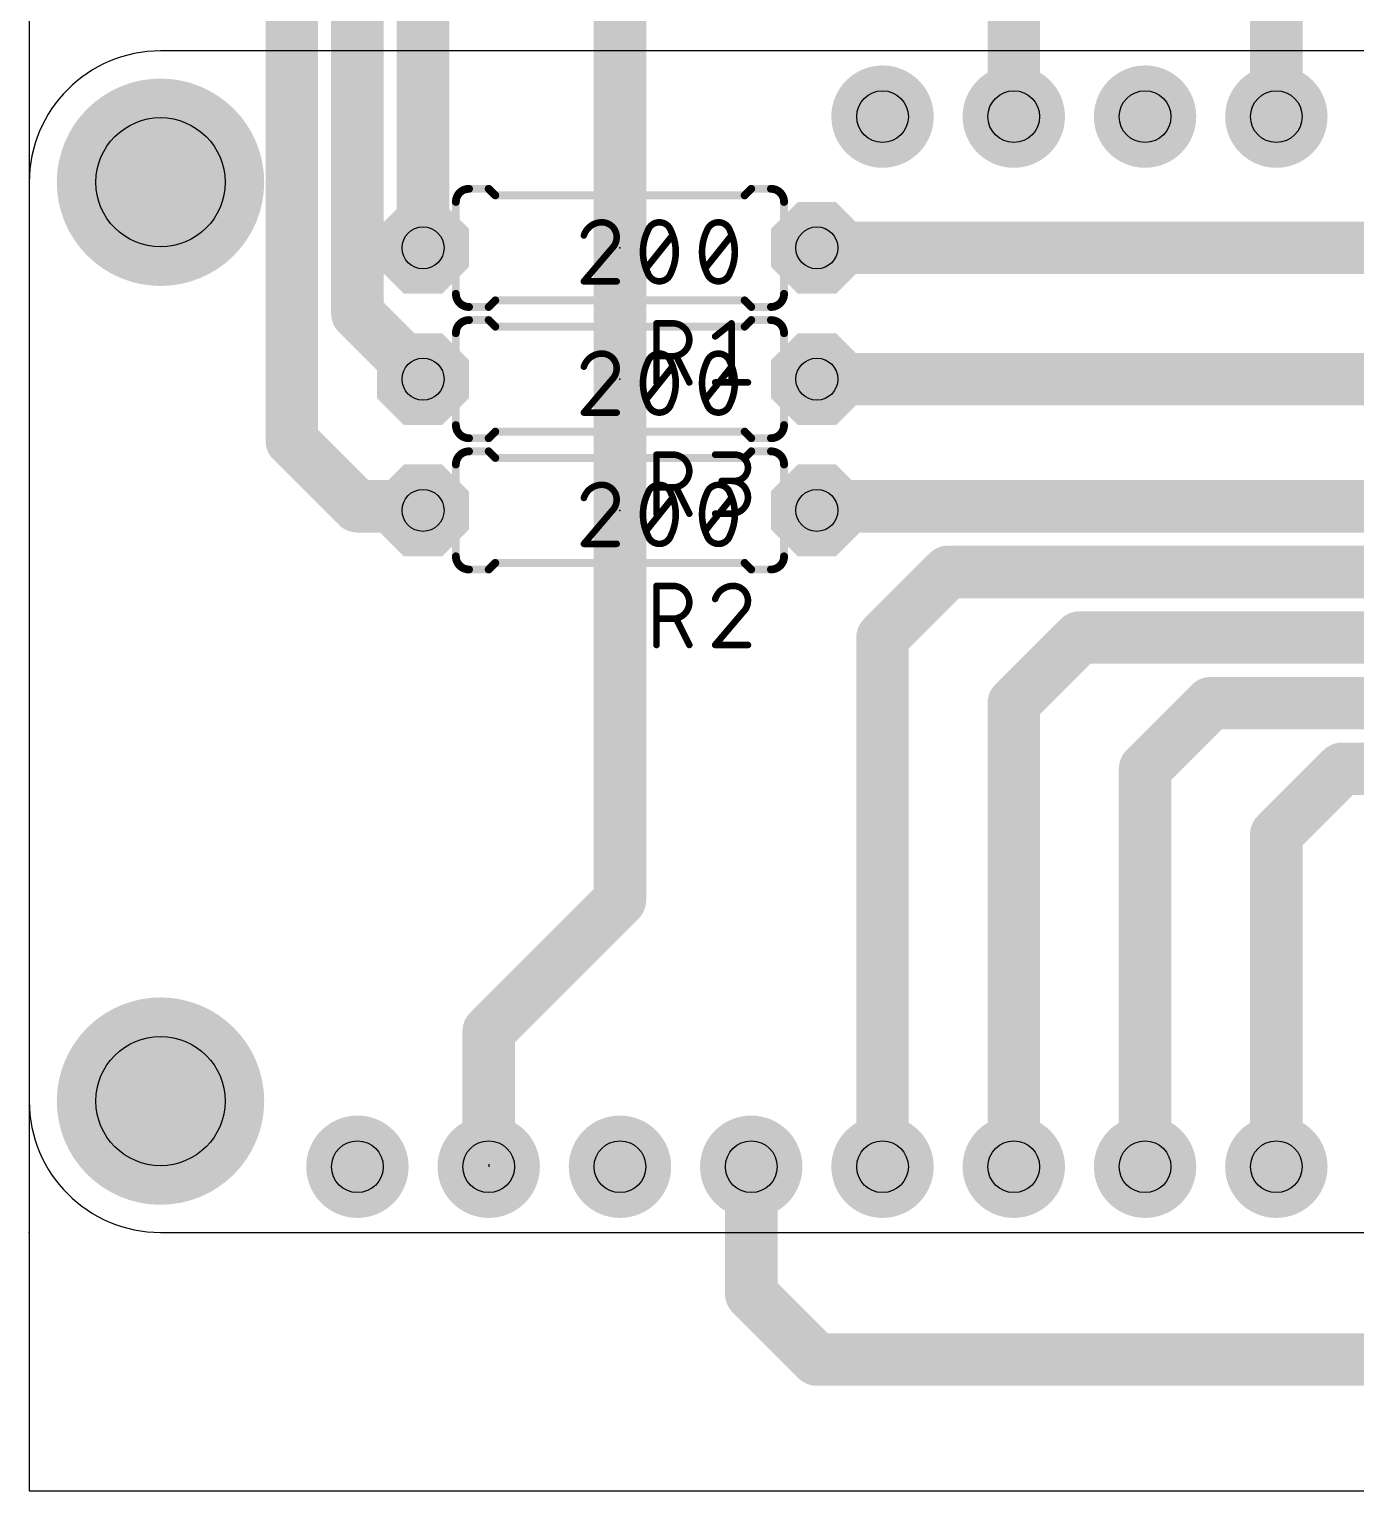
# Model space of a CAD drawing. Extents: x -78 to 183, y -66 to 113.
# Drawn here: x 0 to 25.67, y -1.27 to 27.01 of the extents above; entities that cross this region are included whole.
import ezdxf

# ---------------------------------------------------------------- set-up
doc = ezdxf.new("R2010")
doc.units = 0
doc.header["$MEASUREMENT"] = 0
doc.layers.get('0').update_dxf_attribs({"linetype": 'CONTINUOUS'})
for name, color, linetype in [('16', 175, 'CONTINUOUS'), ('17', 82, 'CONTINUOUS'), ('19', 53, 'CONTINUOUS'), ('20', 30, 'CONTINUOUS'), ('21', 253, 'CONTINUOUS'), ('23', 7, 'CONTINUOUS'), ('25', 253, 'CONTINUOUS'), ('27', 253, 'CONTINUOUS'), ('29', 253, 'CONTINUOUS'), ('30', 253, 'CONTINUOUS'), ('44', 253, 'CONTINUOUS'), ('51', 253, 'CONTINUOUS')]:
    doc.layers.add(name, color=color, linetype=linetype)

# ---------------------------------------------------------------- blocks, each defined once
blk = doc.blocks.new('ROUNDP')
at = {"const_width": 0.5}
blk.add_lwpolyline([(0, -0.25, 1), (0, 0.25, 1), (0, -0.25)], format="xyb", dxfattribs=at)
blk = doc.blocks.new('RECT')
blk.add_solid([(-0.5, -0.5), (0.5, -0.5), (-0.5, 0.5), (0.5, 0.5)])
blk = doc.blocks.new('OCTAGONP')
at = {"const_width": 0.5}
blk.add_lwpolyline([(-0.25, -0.1036), (-0.25, 0.1036), (-0.1036, 0.25), (0.1036, 0.25), (0.25, 0.1036), (0.25, -0.1036), (0.1036, -0.25), (-0.1036, -0.25), (-0.25, -0.1036), (-0.25, 0.1036)], dxfattribs=at)

msp = doc.modelspace()

# ---------------------------------------------------------------- linework, layer by layer
at = {"layer": '16', "const_width": 1.016}
for points in [[(11.43, 10.16), (11.43, 33.02)], [(24.13, 31.75), (24.13, 25.32)], [(6.35, 21.51), (6.35, 29.21)], [(7.62, 22.78), (7.62, 29.21)], [(19.05, 25.32), (19.05, 29.21)], [(5.08, 19.05), (5.08, 27.94)], [(15.24, 22.78), (27.86, 22.78)], [(7.62, 20.24), (6.35, 21.51)], [(15.24, 20.24), (30.4, 20.24)], [(6.35, 17.78), (5.08, 19.05)], [(7.54, 17.78), (6.35, 17.78)], [(7.62, 17.7), (7.54, 17.78)], [(15.24, 17.7), (15.32, 17.78)], [(15.32, 17.78), (33.02, 17.78)], [(16.51, 15.24), (17.78, 16.51)], [(17.78, 16.51), (86.36, 16.51)], [(16.51, 5), (16.51, 15.24)], [(19.05, 13.97), (20.32, 15.24)], [(20.32, 15.24), (83.82, 15.24)], [(19.05, 5), (19.05, 13.97)], [(21.59, 12.7), (22.86, 13.97)], [(22.86, 13.97), (82.55, 13.97)], [(21.59, 5), (21.59, 12.7)], [(24.13, 11.43), (25.4, 12.7)], [(25.4, 12.7), (81.28, 12.7)], [(24.13, 5), (24.13, 11.43)], [(8.89, 7.62), (11.43, 10.16)], [(8.89, 5.0508), (8.89, 7.62)], [(13.97, 5), (13.97, 2.54)], [(13.97, 2.54), (15.24, 1.27)], [(15.24, 1.27), (87.63, 1.27)]]:
    msp.add_lwpolyline(points, dxfattribs=at)
at = {"layer": '16', "const_width": 0.508}
for points in [[(18.796, 25.32, 1), (19.304, 25.32)], [(23.876, 25.32, 1), (24.384, 25.32)], [(15.24, 23.034, 1), (15.24, 22.526)], [(7.366, 22.78, 1), (7.874, 22.78)], [(6.5296, 21.6896, 1), (6.1704, 21.3304)], [(6.096, 21.51, 1), (6.604, 21.51)], [(7.4404, 20.0604, 1), (7.7996, 20.4196)], [(15.24, 20.494, 1), (15.24, 19.986)], [(5.2596, 19.2296, 1), (4.9004, 18.8704)], [(4.826, 19.05, 1), (5.334, 19.05)], [(6.35, 18.034, 1), (6.35, 17.526)], [(6.1704, 17.6004, 1), (6.5296, 17.9596)], [(7.7196, 17.9596, 1), (7.3604, 17.6004)], [(7.4404, 17.5204, 1), (7.7996, 17.8796)], [(7.54, 17.526, 1), (7.54, 18.034)], [(15.0604, 17.8796, 1), (15.4196, 17.5204)], [(15.32, 18.034, 1), (15.32, 17.526)], [(15.4996, 17.6004, 1), (15.1404, 17.9596)], [(17.78, 16.764, 1), (17.78, 16.256)], [(17.9596, 16.3304, 1), (17.6004, 16.6896)], [(16.764, 15.24, 1), (16.256, 15.24)], [(16.3304, 15.4196, 1), (16.6896, 15.0604)], [(20.32, 15.494, 1), (20.32, 14.986)], [(20.4996, 15.0604, 1), (20.1404, 15.4196)], [(19.304, 13.97, 1), (18.796, 13.97)], [(22.86, 14.224, 1), (22.86, 13.716)], [(23.0396, 13.7904, 1), (22.6804, 14.1496)], [(18.8704, 14.1496, 1), (19.2296, 13.7904)], [(21.844, 12.7, 1), (21.336, 12.7)], [(21.4104, 12.8796, 1), (21.7696, 12.5204)], [(25.4, 12.954, 1), (25.4, 12.446)], [(25.5796, 12.5204, 1), (25.2204, 12.8796)], [(24.384, 11.43, 1), (23.876, 11.43)], [(23.9504, 11.6096, 1), (24.3096, 11.2504)], [(11.6096, 9.9804, 1), (11.2504, 10.3396)], [(11.176, 10.16, 1), (11.684, 10.16)], [(9.144, 7.62, 1), (8.636, 7.62)], [(8.7104, 7.7996, 1), (9.0696, 7.4404)], [(14.224, 5, 1), (13.716, 5)], [(8.636, 5.0508, 1), (9.144, 5.0508)], [(16.256, 5, 1), (16.764, 5)], [(18.796, 5, 1), (19.304, 5)], [(21.336, 5, 1), (21.844, 5)], [(23.876, 5, 1), (24.384, 5)], [(14.1496, 2.7196, 1), (13.7904, 2.3604)], [(13.716, 2.54, 1), (14.224, 2.54)], [(15.24, 1.524, 1), (15.24, 1.016)], [(15.0604, 1.0904, 1), (15.4196, 1.4496)]]:
    msp.add_lwpolyline(points, format="xyb", dxfattribs=at)
at = {"layer": '19'}
msp.add_line((8.89, 5.0508), (8.89, 5), dxfattribs=at)
at = {"layer": '20'}
for p, q in [((0, 42.3), (0, -1.27)), ((48.26, 26.59), (2.54, 26.59)), ((0, 24.05), (0, 6.27)), ((2.54, 3.73), (48.26, 3.73)), ((0, -1.27), (91.43, -1.27))]:
    msp.add_line(p, q, dxfattribs=at)
for centre, start, end in [((2.54, 24.05), 90, 180), ((2.54, 6.27), 180, 270)]:
    msp.add_arc(centre, 2.54, start, end, dxfattribs=at)
at = {"layer": '21'}
for points, const_width in [([(8.509, 23.923, 0.4142), (8.255, 23.669)], 0.1524), ([(8.509, 23.9611, 1), (8.509, 23.8849)], 0.0762), ([(8.509, 23.8849, 1), (8.509, 23.9611)], 0.0762), ([(8.9169, 23.9499, 1), (8.8631, 23.8961)], 0.0762), ([(8.89, 23.8849, 1), (8.89, 23.9611)], 0.0762), ([(9.017, 23.8341, 1), (9.017, 23.7579)], 0.0762), ([(8.9901, 23.7691, 1), (9.0439, 23.8229)], 0.0762), ([(13.8161, 23.8229, 1), (13.8699, 23.7691)], 0.0762), ([(13.843, 23.7579, 1), (13.843, 23.8341)], 0.0762), ([(13.97, 23.9611, 1), (13.97, 23.8849)], 0.0762), ([(13.9969, 23.8961, 1), (13.9431, 23.9499)], 0.0762), ([(14.605, 23.669, 0.4142), (14.351, 23.923)], 0.1524), ([(14.351, 23.9611, 1), (14.351, 23.8849)], 0.0762), ([(14.351, 23.8849, 1), (14.351, 23.9611)], 0.0762), ([(8.2169, 23.669, 1), (8.2931, 23.669)], 0.0762), ([(14.5669, 23.669, 1), (14.6431, 23.669)], 0.0762), ([(8.255, 21.891, 0.4142), (8.509, 21.637)], 0.1524), ([(8.2931, 21.891, 1), (8.2169, 21.891)], 0.0762), ([(9.017, 21.8021, 1), (9.017, 21.7259)], 0.0762), ([(9.0439, 21.7371, 1), (8.9901, 21.7909)], 0.0762), ([(13.8699, 21.7909, 1), (13.8161, 21.7371)], 0.0762), ([(13.843, 21.7259, 1), (13.843, 21.8021)], 0.0762), ([(14.351, 21.637, 0.4142), (14.605, 21.891)], 0.1524), ([(14.6431, 21.891, 1), (14.5669, 21.891)], 0.0762), ([(8.509, 21.6751, 1), (8.509, 21.5989)], 0.0762), ([(8.509, 21.5989, 1), (8.509, 21.6751)], 0.0762), ([(8.8631, 21.6639, 1), (8.9169, 21.6101)], 0.0762), ([(8.89, 21.5989, 1), (8.89, 21.6751)], 0.0762), ([(13.97, 21.6751, 1), (13.97, 21.5989)], 0.0762), ([(13.9431, 21.6101, 1), (13.9969, 21.6639)], 0.0762), ([(14.351, 21.6751, 1), (14.351, 21.5989)], 0.0762), ([(14.351, 21.5989, 1), (14.351, 21.6751)], 0.0762), ([(8.509, 21.383, 0.4142), (8.255, 21.129)], 0.1524), ([(8.509, 21.4211, 1), (8.509, 21.3449)], 0.0762), ([(8.509, 21.3449, 1), (8.509, 21.4211)], 0.0762), ([(8.9169, 21.4099, 1), (8.8631, 21.3561)], 0.0762), ([(8.89, 21.3449, 1), (8.89, 21.4211)], 0.0762), ([(9.017, 21.2941, 1), (9.017, 21.2179)], 0.0762), ([(8.9901, 21.2291, 1), (9.0439, 21.2829)], 0.0762), ([(13.8161, 21.2829, 1), (13.8699, 21.2291)], 0.0762), ([(13.843, 21.2179, 1), (13.843, 21.2941)], 0.0762), ([(13.97, 21.4211, 1), (13.97, 21.3449)], 0.0762), ([(13.9969, 21.3561, 1), (13.9431, 21.4099)], 0.0762), ([(14.605, 21.129, 0.4142), (14.351, 21.383)], 0.1524), ([(14.351, 21.4211, 1), (14.351, 21.3449)], 0.0762), ([(14.351, 21.3449, 1), (14.351, 21.4211)], 0.0762), ([(8.2169, 21.129, 1), (8.2931, 21.129)], 0.0762), ([(14.5669, 21.129, 1), (14.6431, 21.129)], 0.0762), ([(8.255, 19.351, 0.4142), (8.509, 19.097)], 0.1524), ([(8.2931, 19.351, 1), (8.2169, 19.351)], 0.0762), ([(9.017, 19.2621, 1), (9.017, 19.1859)], 0.0762), ([(9.0439, 19.1971, 1), (8.9901, 19.2509)], 0.0762), ([(13.8699, 19.2509, 1), (13.8161, 19.1971)], 0.0762), ([(13.843, 19.1859, 1), (13.843, 19.2621)], 0.0762), ([(14.351, 19.097, 0.4142), (14.605, 19.351)], 0.1524), ([(14.6431, 19.351, 1), (14.5669, 19.351)], 0.0762), ([(8.509, 19.1351, 1), (8.509, 19.0589)], 0.0762), ([(8.509, 19.0589, 1), (8.509, 19.1351)], 0.0762), ([(8.8631, 19.1239, 1), (8.9169, 19.0701)], 0.0762), ([(8.89, 19.0589, 1), (8.89, 19.1351)], 0.0762), ([(13.97, 19.1351, 1), (13.97, 19.0589)], 0.0762), ([(13.9431, 19.0701, 1), (13.9969, 19.1239)], 0.0762), ([(14.351, 19.1351, 1), (14.351, 19.0589)], 0.0762), ([(14.351, 19.0589, 1), (14.351, 19.1351)], 0.0762), ([(8.509, 18.843, 0.4142), (8.255, 18.589)], 0.1524), ([(8.509, 18.8811, 1), (8.509, 18.8049)], 0.0762), ([(8.509, 18.8049, 1), (8.509, 18.8811)], 0.0762), ([(8.9169, 18.8699, 1), (8.8631, 18.8161)], 0.0762), ([(8.89, 18.8049, 1), (8.89, 18.8811)], 0.0762), ([(9.017, 18.7541, 1), (9.017, 18.6779)], 0.0762), ([(8.9901, 18.6891, 1), (9.0439, 18.7429)], 0.0762), ([(13.8161, 18.7429, 1), (13.8699, 18.6891)], 0.0762), ([(13.843, 18.6779, 1), (13.843, 18.7541)], 0.0762), ([(13.97, 18.8811, 1), (13.97, 18.8049)], 0.0762), ([(13.9969, 18.8161, 1), (13.9431, 18.8699)], 0.0762), ([(14.605, 18.589, 0.4142), (14.351, 18.843)], 0.1524), ([(14.351, 18.8811, 1), (14.351, 18.8049)], 0.0762), ([(14.351, 18.8049, 1), (14.351, 18.8811)], 0.0762), ([(8.2169, 18.589, 1), (8.2931, 18.589)], 0.0762), ([(14.5669, 18.589, 1), (14.6431, 18.589)], 0.0762), ([(8.255, 16.811, 0.4142), (8.509, 16.557)], 0.1524), ([(8.2931, 16.811, 1), (8.2169, 16.811)], 0.0762), ([(9.017, 16.7221, 1), (9.017, 16.6459)], 0.0762), ([(9.0439, 16.6571, 1), (8.9901, 16.7109)], 0.0762), ([(13.8699, 16.7109, 1), (13.8161, 16.6571)], 0.0762), ([(13.843, 16.6459, 1), (13.843, 16.7221)], 0.0762), ([(14.351, 16.557, 0.4142), (14.605, 16.811)], 0.1524), ([(14.6431, 16.811, 1), (14.5669, 16.811)], 0.0762), ([(8.509, 16.5951, 1), (8.509, 16.5189)], 0.0762), ([(8.509, 16.5189, 1), (8.509, 16.5951)], 0.0762), ([(8.8631, 16.5839, 1), (8.9169, 16.5301)], 0.0762), ([(8.89, 16.5189, 1), (8.89, 16.5951)], 0.0762), ([(13.97, 16.5951, 1), (13.97, 16.5189)], 0.0762), ([(13.9431, 16.5301, 1), (13.9969, 16.5839)], 0.0762), ([(14.351, 16.5951, 1), (14.351, 16.5189)], 0.0762), ([(14.351, 16.5189, 1), (14.351, 16.5951)], 0.0762)]:
    msp.add_lwpolyline(points, format="xyb", dxfattribs=dict(at, const_width=const_width))
at = {"layer": '21', "const_width": 0.1524}
for points in [[(8.509, 23.923), (8.89, 23.923)], [(9.017, 23.796), (8.89, 23.923)], [(9.017, 23.796), (13.843, 23.796)], [(13.843, 23.796), (13.97, 23.923)], [(14.351, 23.923), (13.97, 23.923)], [(9.017, 21.764), (8.89, 21.637)], [(9.017, 21.764), (13.843, 21.764)], [(13.843, 21.764), (13.97, 21.637)], [(8.509, 21.637), (8.89, 21.637)], [(14.351, 21.637), (13.97, 21.637)], [(8.509, 21.383), (8.89, 21.383)], [(9.017, 21.256), (8.89, 21.383)], [(9.017, 21.256), (13.843, 21.256)], [(13.843, 21.256), (13.97, 21.383)], [(14.351, 21.383), (13.97, 21.383)], [(9.017, 19.224), (8.89, 19.097)], [(9.017, 19.224), (13.843, 19.224)], [(13.843, 19.224), (13.97, 19.097)], [(8.509, 19.097), (8.89, 19.097)], [(14.351, 19.097), (13.97, 19.097)], [(8.509, 18.843), (8.89, 18.843)], [(9.017, 18.716), (8.89, 18.843)], [(9.017, 18.716), (13.843, 18.716)], [(13.843, 18.716), (13.97, 18.843)], [(14.351, 18.843), (13.97, 18.843)], [(9.017, 16.684), (8.89, 16.557)], [(9.017, 16.684), (13.843, 16.684)], [(13.843, 16.684), (13.97, 16.557)], [(8.509, 16.557), (8.89, 16.557)], [(14.351, 16.557), (13.97, 16.557)]]:
    msp.add_lwpolyline(points, dxfattribs=at)
at = {"layer": '23'}
for p in [(11.43, 22.78), (11.43, 20.24), (11.43, 17.7), (0, 3.73)]:
    msp.add_point(p, dxfattribs=at)
at = {"layer": '25'}
for points, const_width in [([(12.1685, 21.3195, 1), (12.105, 21.3195)], 0.0635), ([(12.1368, 21.3513, 1), (12.1368, 21.2878)], 0.0635), ([(12.4543, 20.6845, 1), (12.4543, 21.3195)], 0.127), ([(12.4543, 21.3513, 1), (12.4543, 21.2878)], 0.0635), ([(12.4543, 21.2878, 1), (12.4543, 21.3513)], 0.0635), ([(13.6208, 21.3195, 1), (13.5572, 21.3195)], 0.0635), ([(13.6088, 21.2947, 1), (13.5692, 21.3443)], 0.0635), ([(13.2517, 21.0903, 1), (13.2913, 21.0407)], 0.0635), ([(12.1368, 20.7162, 1), (12.1368, 20.6528)], 0.0635), ([(12.4543, 20.7162, 1), (12.4543, 20.6528)], 0.0635), ([(12.4543, 20.6528, 1), (12.4543, 20.7162)], 0.0635), ([(12.5462, 20.6987, 1), (12.4894, 20.6703)], 0.0635), ([(12.105, 20.1765, 1), (12.1685, 20.1765)], 0.0635), ([(12.7434, 20.1623, 1), (12.8002, 20.1907)], 0.0635), ([(13.2715, 20.2082, 1), (13.2715, 20.1448)], 0.0635), ([(13.5572, 20.1765, 1), (13.6208, 20.1765)], 0.0635), ([(13.9065, 20.1448, 1), (13.9065, 20.2082)], 0.0635), ([(12.1685, 18.7795, 1), (12.105, 18.7795)], 0.0635), ([(12.1368, 18.8113, 1), (12.1368, 18.7478)], 0.0635), ([(12.4543, 18.1445, 1), (12.4543, 18.7795)], 0.127), ([(12.4543, 18.8113, 1), (12.4543, 18.7478)], 0.0635), ([(12.4543, 18.7478, 1), (12.4543, 18.8113)], 0.0635), ([(13.2715, 18.8113, 1), (13.2715, 18.7478)], 0.0635), ([(13.6525, 18.2715, 1), (13.6525, 18.7795)], 0.127), ([(13.6525, 18.8113, 1), (13.6525, 18.7478)], 0.0635), ([(13.6525, 18.7478, 1), (13.6525, 18.8113)], 0.0635), ([(12.1368, 18.1762, 1), (12.1368, 18.1128)], 0.0635), ([(12.4543, 18.1762, 1), (12.4543, 18.1128)], 0.0635), ([(12.4543, 18.1128, 1), (12.4543, 18.1762)], 0.0635), ([(12.5462, 18.1587, 1), (12.4894, 18.1303)], 0.0635), ([(13.3985, 18.3032, 1), (13.3985, 18.2398)], 0.0635), ([(13.589, 17.6365, 1), (13.589, 18.2715)], 0.127), ([(13.589, 18.3032, 1), (13.589, 18.2398)], 0.0635), ([(13.6525, 18.3032, 1), (13.6525, 18.2398)], 0.0635), ([(13.6525, 18.2398, 1), (13.6525, 18.3032)], 0.0635), ([(12.105, 17.6365, 1), (12.1685, 17.6365)], 0.0635), ([(12.7434, 17.6223, 1), (12.8002, 17.6507)], 0.0635), ([(13.2715, 17.6683, 1), (13.2715, 17.6048)], 0.0635), ([(13.589, 17.6683, 1), (13.589, 17.6048)], 0.0635), ([(13.589, 17.6048, 1), (13.589, 17.6683)], 0.0635), ([(12.1685, 16.2395, 1), (12.105, 16.2395)], 0.0635), ([(12.1368, 16.2712, 1), (12.1368, 16.2078)], 0.0635), ([(12.4543, 15.6045, 1), (12.4543, 16.2395)], 0.127), ([(12.4543, 16.2712, 1), (12.4543, 16.2078)], 0.0635), ([(12.4543, 16.2078, 1), (12.4543, 16.2712)], 0.0635), ([(13.6208, 16.2395, 0.3252), (13.2715, 15.9855)], 0.127), ([(13.9065, 15.9538, 0.4142), (13.6208, 16.2395)], 0.127), ([(13.6208, 16.2712, 1), (13.6208, 16.2078)], 0.0635), ([(13.6207, 16.2078, 1), (13.6208, 16.2712)], 0.0635), ([(13.2413, 15.9953, 1), (13.3017, 15.9757)], 0.0635), ([(13.8113, 15.7315, 0.2053), (13.9065, 15.9538)], 0.127), ([(13.9382, 15.9538, 1), (13.8748, 15.9537)], 0.0635), ([(13.8748, 15.9538, 1), (13.9383, 15.9538)], 0.0635), ([(12.1368, 15.6363, 1), (12.1368, 15.5728)], 0.0635), ([(12.4543, 15.6363, 1), (12.4543, 15.5728)], 0.0635), ([(12.4543, 15.5728, 1), (12.4543, 15.6363)], 0.0635), ([(12.5462, 15.6187, 1), (12.4894, 15.5903)], 0.0635), ([(13.7894, 15.7545, 1), (13.8331, 15.7085)], 0.0635), ([(13.8354, 15.7109, 1), (13.7871, 15.7521)], 0.0635), ([(12.105, 15.0965, 1), (12.1685, 15.0965)], 0.0635), ([(12.7434, 15.0823, 1), (12.8002, 15.1107)], 0.0635), ([(13.2715, 15.1283, 1), (13.2715, 15.0648)], 0.0635), ([(13.2473, 15.1171, 1), (13.2957, 15.0759)], 0.0635), ([(13.9065, 15.0648, 1), (13.9065, 15.1283)], 0.0635)]:
    msp.add_lwpolyline(points, format="xyb", dxfattribs=dict(at, const_width=const_width))
at = {"layer": '25', "const_width": 0.127}
for points in [[(12.1368, 20.1765), (12.1368, 21.3195)], [(12.1368, 21.3195), (12.4543, 21.3195)], [(13.2715, 21.0655), (13.589, 21.3195)], [(13.589, 21.3195), (13.589, 20.1765)], [(12.4543, 20.6845), (12.1368, 20.6845)], [(12.7718, 20.1765), (12.5178, 20.6845)], [(13.2715, 20.1765), (13.9065, 20.1765)], [(12.1368, 17.6365), (12.1368, 18.7795)], [(12.1368, 18.7795), (12.4543, 18.7795)], [(13.2715, 18.7795), (13.6525, 18.7795)], [(12.4543, 18.1445), (12.1368, 18.1445)], [(12.7718, 17.6365), (12.5178, 18.1445)], [(13.6525, 18.2715), (13.3985, 18.2715)], [(13.2715, 17.6365), (13.589, 17.6365)], [(12.1368, 15.0965), (12.1368, 16.2395)], [(12.1368, 16.2395), (12.4543, 16.2395)], [(12.4543, 15.6045), (12.1368, 15.6045)], [(12.7718, 15.0965), (12.5178, 15.6045)], [(13.8113, 15.7315), (13.2715, 15.0965)], [(13.2715, 15.0965), (13.9065, 15.0965)]]:
    msp.add_lwpolyline(points, dxfattribs=at)
at = {"layer": '27'}
for points, const_width in [([(11.0808, 23.2753, 0.3252), (10.7315, 23.0213)], 0.127), ([(11.3665, 22.9896, 0.4142), (11.0808, 23.2753)], 0.127), ([(11.0808, 23.3071, 1), (11.0808, 23.2436)], 0.0635), ([(11.0807, 23.2436, 1), (11.0808, 23.3071)], 0.0635), ([(12.192, 23.2753, 0.3205), (11.9698, 23.1166)], 0.127), ([(12.4143, 23.1166, 0.3205), (12.192, 23.2753)], 0.127), ([(12.192, 23.3071, 1), (12.192, 23.2436)], 0.0635), ([(12.192, 23.2436, 1), (12.192, 23.3071)], 0.0635), ([(13.335, 23.2753, 0.3205), (13.1128, 23.1166)], 0.127), ([(13.5572, 23.1166, 0.3205), (13.335, 23.2753)], 0.127), ([(13.335, 23.3071, 1), (13.335, 23.2436)], 0.0635), ([(13.335, 23.2436, 1), (13.335, 23.3071)], 0.0635), ([(10.7013, 23.0311, 1), (10.7617, 23.0115)], 0.0635), ([(11.2713, 22.7673, 0.2053), (11.3665, 22.9896)], 0.127), ([(11.3347, 22.9896, 1), (11.3983, 22.9896)], 0.0635), ([(11.3982, 22.9896, 1), (11.3348, 22.9895)], 0.0635), ([(11.9698, 23.1166, 0.1139), (11.8745, 22.7038)], 0.127), ([(11.9397, 23.1268, 1), (11.9998, 23.1063)], 0.0635), ([(11.9983, 23.1026, 1), (11.9412, 23.1305)], 0.0635), ([(12.4428, 23.1305, 1), (12.3857, 23.1026)], 0.0635), ([(12.5095, 22.7038, 0.1139), (12.4143, 23.1166)], 0.127), ([(12.3842, 23.1063, 1), (12.4443, 23.1268)], 0.0635), ([(12.4708, 23.0015, 1), (12.4212, 23.0411)], 0.0635), ([(13.1128, 23.1166, 0.1139), (13.0175, 22.7038)], 0.127), ([(13.0827, 23.1268, 1), (13.1428, 23.1063)], 0.0635), ([(13.1413, 23.1026, 1), (13.0842, 23.1305)], 0.0635), ([(13.6525, 22.7038, 0.1139), (13.5572, 23.1166)], 0.127), ([(13.5858, 23.1305, 1), (13.5287, 23.1026)], 0.0635), ([(13.5272, 23.1063, 1), (13.5873, 23.1268)], 0.0635), ([(13.6138, 23.0015, 1), (13.5642, 23.0411)], 0.0635), ([(11.2494, 22.7903, 1), (11.2931, 22.7443)], 0.0635), ([(11.2954, 22.7467, 1), (11.2471, 22.7879)], 0.0635), ([(11.8745, 22.7038, 0.1139), (11.9698, 22.2911)], 0.127), ([(11.9063, 22.7038, 1), (11.8428, 22.7038)], 0.0635), ([(11.8428, 22.7038, 1), (11.9063, 22.7038)], 0.0635), ([(12.4143, 22.2911, 0.1139), (12.5095, 22.7038)], 0.127), ([(12.5412, 22.7038, 1), (12.4778, 22.7038)], 0.0635), ([(12.4778, 22.7038, 1), (12.5412, 22.7038)], 0.0635), ([(13.0175, 22.7038, 0.1139), (13.1128, 22.2911)], 0.127), ([(13.0492, 22.7038, 1), (12.9858, 22.7038)], 0.0635), ([(12.9858, 22.7038, 1), (13.0492, 22.7038)], 0.0635), ([(13.5572, 22.2911, 0.1139), (13.6525, 22.7038)], 0.127), ([(13.6842, 22.7038, 1), (13.6208, 22.7038)], 0.0635), ([(13.6208, 22.7038, 1), (13.6842, 22.7038)], 0.0635), ([(11.9132, 22.4061, 1), (11.9628, 22.3665)], 0.0635), ([(11.9998, 22.3013, 1), (11.9397, 22.2808)], 0.0635), ([(11.9698, 22.2911, 0.3205), (12.192, 22.1323)], 0.127), ([(12.192, 22.1323, 0.3205), (12.4143, 22.2911)], 0.127), ([(12.4443, 22.2808, 1), (12.3842, 22.3013)], 0.0635), ([(13.0562, 22.4061, 1), (13.1058, 22.3665)], 0.0635), ([(13.1428, 22.3013, 1), (13.0827, 22.2808)], 0.0635), ([(13.1128, 22.2911, 0.3205), (13.335, 22.1323)], 0.127), ([(13.335, 22.1323, 0.3205), (13.5572, 22.2911)], 0.127), ([(13.5873, 22.2808, 1), (13.5272, 22.3013)], 0.0635), ([(10.7315, 22.164, 1), (10.7315, 22.1006)], 0.0635), ([(10.7073, 22.1529, 1), (10.7557, 22.1117)], 0.0635), ([(11.3665, 22.1006, 1), (11.3665, 22.164)], 0.0635), ([(11.9412, 22.2771, 1), (11.9983, 22.305)], 0.0635), ([(12.192, 22.164, 1), (12.192, 22.1006)], 0.0635), ([(12.192, 22.1006, 1), (12.192, 22.164)], 0.0635), ([(12.3857, 22.305, 1), (12.4428, 22.2771)], 0.0635), ([(13.0842, 22.2771, 1), (13.1413, 22.305)], 0.0635), ([(13.335, 22.164, 1), (13.335, 22.1006)], 0.0635), ([(13.335, 22.1006, 1), (13.335, 22.164)], 0.0635), ([(13.5287, 22.305, 1), (13.5858, 22.2771)], 0.0635), ([(11.0808, 20.7353, 0.3252), (10.7315, 20.4813)], 0.127), ([(11.3665, 20.4496, 0.4142), (11.0808, 20.7353)], 0.127), ([(11.0808, 20.7671, 1), (11.0808, 20.7036)], 0.0635), ([(11.0807, 20.7036, 1), (11.0808, 20.7671)], 0.0635), ([(12.192, 20.7353, 0.3205), (11.9698, 20.5766)], 0.127), ([(12.4143, 20.5766, 0.3205), (12.192, 20.7353)], 0.127), ([(12.192, 20.7671, 1), (12.192, 20.7036)], 0.0635), ([(12.192, 20.7036, 1), (12.192, 20.7671)], 0.0635), ([(13.335, 20.7353, 0.3205), (13.1128, 20.5766)], 0.127), ([(13.5572, 20.5766, 0.3205), (13.335, 20.7353)], 0.127), ([(13.335, 20.7671, 1), (13.335, 20.7036)], 0.0635), ([(13.335, 20.7036, 1), (13.335, 20.7671)], 0.0635), ([(10.7013, 20.4911, 1), (10.7617, 20.4715)], 0.0635), ([(11.2713, 20.2273, 0.2053), (11.3665, 20.4496)], 0.127), ([(11.3347, 20.4496, 1), (11.3983, 20.4496)], 0.0635), ([(11.3982, 20.4496, 1), (11.3348, 20.4495)], 0.0635), ([(11.9698, 20.5766, 0.1139), (11.8745, 20.1638)], 0.127), ([(11.9397, 20.5868, 1), (11.9998, 20.5663)], 0.0635), ([(11.9983, 20.5626, 1), (11.9412, 20.5905)], 0.0635), ([(12.4428, 20.5905, 1), (12.3857, 20.5626)], 0.0635), ([(12.5095, 20.1638, 0.1139), (12.4143, 20.5766)], 0.127), ([(12.3842, 20.5663, 1), (12.4443, 20.5868)], 0.0635), ([(12.4708, 20.4615, 1), (12.4212, 20.5011)], 0.0635), ([(13.1128, 20.5766, 0.1139), (13.0175, 20.1638)], 0.127), ([(13.0827, 20.5868, 1), (13.1428, 20.5663)], 0.0635), ([(13.1413, 20.5626, 1), (13.0842, 20.5905)], 0.0635), ([(13.6525, 20.1638, 0.1139), (13.5572, 20.5766)], 0.127), ([(13.5858, 20.5905, 1), (13.5287, 20.5626)], 0.0635), ([(13.5272, 20.5663, 1), (13.5873, 20.5868)], 0.0635), ([(13.6138, 20.4615, 1), (13.5642, 20.5011)], 0.0635), ([(11.2494, 20.2503, 1), (11.2931, 20.2043)], 0.0635), ([(11.2954, 20.2067, 1), (11.2471, 20.2479)], 0.0635), ([(11.8745, 20.1638, 0.1139), (11.9698, 19.751)], 0.127), ([(11.9063, 20.1638, 1), (11.8428, 20.1638)], 0.0635), ([(11.8428, 20.1638, 1), (11.9063, 20.1638)], 0.0635), ([(12.4143, 19.751, 0.1139), (12.5095, 20.1638)], 0.127), ([(12.5412, 20.1638, 1), (12.4778, 20.1638)], 0.0635), ([(12.4778, 20.1638, 1), (12.5412, 20.1638)], 0.0635), ([(13.0175, 20.1638, 0.1139), (13.1128, 19.751)], 0.127), ([(13.0492, 20.1638, 1), (12.9858, 20.1638)], 0.0635), ([(12.9858, 20.1638, 1), (13.0492, 20.1638)], 0.0635), ([(13.5572, 19.751, 0.1139), (13.6525, 20.1638)], 0.127), ([(13.6842, 20.1638, 1), (13.6208, 20.1638)], 0.0635), ([(13.6208, 20.1638, 1), (13.6842, 20.1638)], 0.0635), ([(11.9132, 19.8661, 1), (11.9628, 19.8265)], 0.0635), ([(11.9998, 19.7613, 1), (11.9397, 19.7408)], 0.0635), ([(11.9698, 19.751, 0.3205), (12.192, 19.5923)], 0.127), ([(11.9412, 19.7371, 1), (11.9983, 19.765)], 0.0635), ([(12.192, 19.5923, 0.3205), (12.4143, 19.751)], 0.127), ([(12.3857, 19.765, 1), (12.4428, 19.7371)], 0.0635), ([(12.4443, 19.7408, 1), (12.3842, 19.7613)], 0.0635), ([(13.0562, 19.8661, 1), (13.1058, 19.8265)], 0.0635), ([(13.1428, 19.7613, 1), (13.0827, 19.7408)], 0.0635), ([(13.1128, 19.751, 0.3205), (13.335, 19.5923)], 0.127), ([(13.0842, 19.7371, 1), (13.1413, 19.765)], 0.0635), ([(13.335, 19.5923, 0.3205), (13.5572, 19.751)], 0.127), ([(13.5287, 19.765, 1), (13.5858, 19.7371)], 0.0635), ([(13.5873, 19.7408, 1), (13.5272, 19.7613)], 0.0635), ([(10.7315, 19.6241, 1), (10.7315, 19.5606)], 0.0635), ([(10.7073, 19.6129, 1), (10.7557, 19.5717)], 0.0635), ([(11.3665, 19.5606, 1), (11.3665, 19.6241)], 0.0635), ([(12.192, 19.6241, 1), (12.192, 19.5606)], 0.0635), ([(12.192, 19.5606, 1), (12.192, 19.6241)], 0.0635), ([(13.335, 19.6241, 1), (13.335, 19.5606)], 0.0635), ([(13.335, 19.5606, 1), (13.335, 19.6241)], 0.0635), ([(11.0808, 18.1953, 0.3252), (10.7315, 17.9413)], 0.127), ([(11.3665, 17.9095, 0.4142), (11.0808, 18.1953)], 0.127), ([(11.0808, 18.227, 1), (11.0808, 18.1636)], 0.0635), ([(11.0807, 18.1636, 1), (11.0808, 18.227)], 0.0635), ([(11.9698, 18.0366, 0.1139), (11.8745, 17.6238)], 0.127), ([(12.192, 18.1953, 0.3205), (11.9698, 18.0366)], 0.127), ([(11.9983, 18.0226, 1), (11.9412, 18.0505)], 0.0635), ([(12.4143, 18.0366, 0.3205), (12.192, 18.1953)], 0.127), ([(12.192, 18.227, 1), (12.192, 18.1636)], 0.0635), ([(12.192, 18.1636, 1), (12.192, 18.227)], 0.0635), ([(12.4428, 18.0505, 1), (12.3857, 18.0226)], 0.0635), ([(12.5095, 17.6238, 0.1139), (12.4143, 18.0366)], 0.127), ([(13.1128, 18.0366, 0.1139), (13.0175, 17.6238)], 0.127), ([(13.335, 18.1953, 0.3205), (13.1128, 18.0366)], 0.127), ([(13.1413, 18.0226, 1), (13.0842, 18.0505)], 0.0635), ([(13.5572, 18.0366, 0.3205), (13.335, 18.1953)], 0.127), ([(13.335, 18.227, 1), (13.335, 18.1636)], 0.0635), ([(13.335, 18.1636, 1), (13.335, 18.227)], 0.0635), ([(13.6525, 17.6238, 0.1139), (13.5572, 18.0366)], 0.127), ([(13.5858, 18.0505, 1), (13.5287, 18.0226)], 0.0635), ([(10.7013, 17.9511, 1), (10.7617, 17.9315)], 0.0635), ([(11.2713, 17.6873, 0.2053), (11.3665, 17.9095)], 0.127), ([(11.3347, 17.9095, 1), (11.3983, 17.9095)], 0.0635), ([(11.3982, 17.9096, 1), (11.3348, 17.9095)], 0.0635), ([(11.9397, 18.0468, 1), (11.9998, 18.0263)], 0.0635), ([(12.3842, 18.0263, 1), (12.4443, 18.0468)], 0.0635), ([(12.4708, 17.9215, 1), (12.4212, 17.9611)], 0.0635), ([(13.0827, 18.0468, 1), (13.1428, 18.0263)], 0.0635), ([(13.5272, 18.0263, 1), (13.5873, 18.0468)], 0.0635), ([(13.6138, 17.9215, 1), (13.5642, 17.9611)], 0.0635), ([(11.2494, 17.7103, 1), (11.2931, 17.6643)], 0.0635), ([(11.2954, 17.6667, 1), (11.2471, 17.7079)], 0.0635), ([(11.8745, 17.6238, 0.1139), (11.9698, 17.2111)], 0.127), ([(11.9063, 17.6238, 1), (11.8428, 17.6238)], 0.0635), ([(11.8428, 17.6238, 1), (11.9063, 17.6238)], 0.0635), ([(12.4143, 17.2111, 0.1139), (12.5095, 17.6238)], 0.127), ([(12.5412, 17.6238, 1), (12.4778, 17.6238)], 0.0635), ([(12.4778, 17.6238, 1), (12.5412, 17.6238)], 0.0635), ([(13.0175, 17.6238, 0.1139), (13.1128, 17.2111)], 0.127), ([(13.0492, 17.6238, 1), (12.9858, 17.6238)], 0.0635), ([(12.9858, 17.6238, 1), (13.0492, 17.6238)], 0.0635), ([(13.5572, 17.2111, 0.1139), (13.6525, 17.6238)], 0.127), ([(13.6842, 17.6238, 1), (13.6208, 17.6238)], 0.0635), ([(13.6208, 17.6238, 1), (13.6842, 17.6238)], 0.0635), ([(11.9132, 17.3261, 1), (11.9628, 17.2865)], 0.0635), ([(11.9998, 17.2213, 1), (11.9397, 17.2008)], 0.0635), ([(11.9698, 17.2111, 0.3205), (12.192, 17.0523)], 0.127), ([(11.9412, 17.1971, 1), (11.9983, 17.225)], 0.0635), ([(12.192, 17.0523, 0.3205), (12.4143, 17.2111)], 0.127), ([(12.3857, 17.225, 1), (12.4428, 17.1971)], 0.0635), ([(12.4443, 17.2008, 1), (12.3842, 17.2213)], 0.0635), ([(13.0562, 17.3261, 1), (13.1058, 17.2865)], 0.0635), ([(13.1428, 17.2213, 1), (13.0827, 17.2008)], 0.0635), ([(13.1128, 17.2111, 0.3205), (13.335, 17.0523)], 0.127), ([(13.0842, 17.1971, 1), (13.1413, 17.225)], 0.0635), ([(13.335, 17.0523, 0.3205), (13.5572, 17.2111)], 0.127), ([(13.5287, 17.225, 1), (13.5858, 17.1971)], 0.0635), ([(13.5873, 17.2008, 1), (13.5272, 17.2213)], 0.0635), ([(10.7315, 17.0841, 1), (10.7315, 17.0206)], 0.0635), ([(10.7073, 17.0729, 1), (10.7557, 17.0317)], 0.0635), ([(11.3665, 17.0206, 1), (11.3665, 17.0841)], 0.0635), ([(12.192, 17.0841, 1), (12.192, 17.0206)], 0.0635), ([(12.192, 17.0206, 1), (12.192, 17.0841)], 0.0635), ([(13.335, 17.0841, 1), (13.335, 17.0206)], 0.0635), ([(13.335, 17.0206, 1), (13.335, 17.0841)], 0.0635)]:
    msp.add_lwpolyline(points, format="xyb", dxfattribs=dict(at, const_width=const_width))
at = {"layer": '27', "const_width": 0.127}
for points in [[(11.938, 22.3863), (12.446, 23.0213)], [(13.081, 22.3863), (13.589, 23.0213)], [(11.2713, 22.7673), (10.7315, 22.1323)], [(10.7315, 22.1323), (11.3665, 22.1323)], [(11.938, 19.8463), (12.446, 20.4813)], [(13.081, 19.8463), (13.589, 20.4813)], [(11.2713, 20.2273), (10.7315, 19.5923)], [(10.7315, 19.5923), (11.3665, 19.5923)], [(11.938, 17.3063), (12.446, 17.9413)], [(13.081, 17.3063), (13.589, 17.9413)], [(11.2713, 17.6873), (10.7315, 17.0523)], [(10.7315, 17.0523), (11.3665, 17.0523)]]:
    msp.add_lwpolyline(points, dxfattribs=at)
at = {"layer": '44'}
for centre, radius in [((16.51, 25.32), 0.5), ((19.05, 25.32), 0.5), ((21.59, 25.32), 0.5), ((24.13, 25.32), 0.5), ((2.54, 24.05), 1.25), ((7.62, 22.78), 0.4064), ((15.24, 22.78), 0.4064), ((7.62, 20.24), 0.4064), ((15.24, 20.24), 0.4064), ((7.62, 17.7), 0.4064), ((15.24, 17.7), 0.4064), ((2.54, 6.27), 1.25), ((6.35, 5), 0.5), ((8.89, 5), 0.5), ((11.43, 5), 0.5), ((13.97, 5), 0.5), ((16.51, 5), 0.5), ((19.05, 5), 0.5), ((21.59, 5), 0.5), ((24.13, 5), 0.5)]:
    msp.add_circle(centre, radius, dxfattribs=at)
at = {"layer": '51'}
for points, const_width in [([(8.255, 23.669), (8.255, 21.891)], 0.1524), ([(14.605, 23.669), (14.605, 21.891)], 0.1524), ([(8.001, 22.78), (7.62, 22.78)], 0.6096), ([(15.24, 22.78), (14.859, 22.78)], 0.6096), ([(8.255, 21.129), (8.255, 19.351)], 0.1524), ([(14.605, 21.129), (14.605, 19.351)], 0.1524), ([(8.001, 20.24), (7.62, 20.24)], 0.6096), ([(15.24, 20.24), (14.859, 20.24)], 0.6096), ([(8.255, 18.589), (8.255, 16.811)], 0.1524), ([(14.605, 18.589), (14.605, 16.811)], 0.1524), ([(8.001, 17.7), (7.62, 17.7)], 0.6096), ([(15.24, 17.7), (14.859, 17.7)], 0.6096)]:
    msp.add_lwpolyline(points, dxfattribs=dict(at, const_width=const_width))
for points, const_width in [([(8.2931, 23.669, 1), (8.2169, 23.669)], 0.0762), ([(14.6431, 23.669, 1), (14.5669, 23.669)], 0.0762), ([(7.62, 22.9324, 1), (7.62, 22.6276)], 0.3048), ([(8.001, 22.6276, 1), (8.001, 22.9324)], 0.3048), ([(14.859, 22.9324, 1), (14.859, 22.6276)], 0.3048), ([(15.24, 22.6276, 1), (15.24, 22.9324)], 0.3048), ([(8.2169, 21.891, 1), (8.2931, 21.891)], 0.0762), ([(14.5669, 21.891, 1), (14.6431, 21.891)], 0.0762), ([(8.2931, 21.129, 1), (8.2169, 21.129)], 0.0762), ([(14.6431, 21.129, 1), (14.5669, 21.129)], 0.0762), ([(7.62, 20.3924, 1), (7.62, 20.0876)], 0.3048), ([(8.001, 20.0876, 1), (8.001, 20.3924)], 0.3048), ([(14.859, 20.3924, 1), (14.859, 20.0876)], 0.3048), ([(15.24, 20.0876, 1), (15.24, 20.3924)], 0.3048), ([(8.2169, 19.351, 1), (8.2931, 19.351)], 0.0762), ([(14.5669, 19.351, 1), (14.6431, 19.351)], 0.0762), ([(8.2931, 18.589, 1), (8.2169, 18.589)], 0.0762), ([(14.6431, 18.589, 1), (14.5669, 18.589)], 0.0762), ([(7.62, 17.8524, 1), (7.62, 17.5476)], 0.3048), ([(8.001, 17.5476, 1), (8.001, 17.8524)], 0.3048), ([(14.859, 17.8524, 1), (14.859, 17.5476)], 0.3048), ([(15.24, 17.5476, 1), (15.24, 17.8524)], 0.3048), ([(8.2169, 16.811, 1), (8.2931, 16.811)], 0.0762), ([(14.5669, 16.811, 1), (14.6431, 16.811)], 0.0762)]:
    msp.add_lwpolyline(points, format="xyb", dxfattribs=dict(at, const_width=const_width))

# ---------------------------------------------------------------- block references
at = {"layer": '17'}
for p, xscale, yscale in [((16.51, 25.32), 1.778, 1.778), ((16.51, 25.32), 1.778, 1.778), ((19.05, 25.32), 1.778, 1.778), ((19.05, 25.32), 1.778, 1.778), ((21.59, 25.32), 1.778, 1.778), ((21.59, 25.32), 1.778, 1.778), ((24.13, 25.32), 1.778, 1.778), ((24.13, 25.32), 1.778, 1.778), ((2.54, 24.05), 3.81, 3.81), ((2.54, 24.05), 3.81, 3.81), ((2.54, 6.27), 3.81, 3.81), ((2.54, 6.27), 3.81, 3.81), ((6.35, 5), 1.778, 1.778), ((6.35, 5), 1.778, 1.778), ((8.89, 5), 1.778, 1.778), ((8.89, 5), 1.778, 1.778), ((11.43, 5), 1.778, 1.778), ((11.43, 5), 1.778, 1.778), ((13.97, 5), 1.778, 1.778), ((13.97, 5), 1.778, 1.778), ((16.51, 5), 1.778, 1.778), ((16.51, 5), 1.778, 1.778), ((19.05, 5), 1.778, 1.778), ((19.05, 5), 1.778, 1.778), ((21.59, 5), 1.778, 1.778), ((21.59, 5), 1.778, 1.778), ((24.13, 5), 1.778, 1.778), ((24.13, 5), 1.778, 1.778)]:
    msp.add_blockref('ROUNDP', p, dxfattribs=dict(at, xscale=xscale, yscale=yscale))
at = {"layer": '17', "xscale": 1.5748, "yscale": 1.5748, "rotation": 180}
for p in [(7.62, 22.78), (7.62, 22.78), (15.24, 22.78), (15.24, 22.78), (7.62, 20.24), (7.62, 20.24), (15.24, 20.24), (15.24, 20.24), (7.62, 17.7), (7.62, 17.7), (15.24, 17.7), (15.24, 17.7)]:
    msp.add_blockref('OCTAGONP', p, dxfattribs=at)
at = {"layer": '29'}
for p, xscale, yscale in [((16.51, 25.32), 1.9812, 1.9812), ((19.05, 25.32), 1.9812, 1.9812), ((21.59, 25.32), 1.9812, 1.9812), ((24.13, 25.32), 1.9812, 1.9812), ((2.54, 24.05), 4.0132, 4.0132), ((2.54, 6.27), 4.0132, 4.0132), ((6.35, 5), 1.9812, 1.9812), ((8.89, 5), 1.9812, 1.9812), ((11.43, 5), 1.9812, 1.9812), ((13.97, 5), 1.9812, 1.9812), ((16.51, 5), 1.9812, 1.9812), ((19.05, 5), 1.9812, 1.9812), ((21.59, 5), 1.9812, 1.9812), ((24.13, 5), 1.9812, 1.9812)]:
    msp.add_blockref('ROUNDP', p, dxfattribs=dict(at, xscale=xscale, yscale=yscale))
at = {"layer": '29', "xscale": 1.778, "yscale": 1.778, "rotation": 180}
for p in [(7.62, 22.78), (15.24, 22.78), (7.62, 20.24), (15.24, 20.24), (7.62, 17.7), (15.24, 17.7)]:
    msp.add_blockref('OCTAGONP', p, dxfattribs=at)
at = {"layer": '30'}
for p, xscale, yscale in [((16.51, 25.32), 1.9812, 1.9812), ((19.05, 25.32), 1.9812, 1.9812), ((21.59, 25.32), 1.9812, 1.9812), ((24.13, 25.32), 1.9812, 1.9812), ((2.54, 24.05), 4.0132, 4.0132), ((2.54, 6.27), 4.0132, 4.0132), ((6.35, 5), 1.9812, 1.9812), ((8.89, 5), 1.9812, 1.9812), ((11.43, 5), 1.9812, 1.9812), ((13.97, 5), 1.9812, 1.9812), ((16.51, 5), 1.9812, 1.9812), ((19.05, 5), 1.9812, 1.9812), ((21.59, 5), 1.9812, 1.9812), ((24.13, 5), 1.9812, 1.9812)]:
    msp.add_blockref('ROUNDP', p, dxfattribs=dict(at, xscale=xscale, yscale=yscale))
at = {"layer": '30', "xscale": 1.778, "yscale": 1.778, "rotation": 180}
for p in [(7.62, 22.78), (15.24, 22.78), (7.62, 20.24), (15.24, 20.24), (7.62, 17.7), (15.24, 17.7)]:
    msp.add_blockref('OCTAGONP', p, dxfattribs=at)
at = {"layer": '51', "xscale": 0.254, "yscale": 0.6096, "rotation": 180}
for p in [(8.128, 22.78), (14.732, 22.78), (8.128, 20.24), (14.732, 20.24), (8.128, 17.7), (14.732, 17.7)]:
    msp.add_blockref('RECT', p, dxfattribs=at)

doc.saveas('drawing.dxf')
